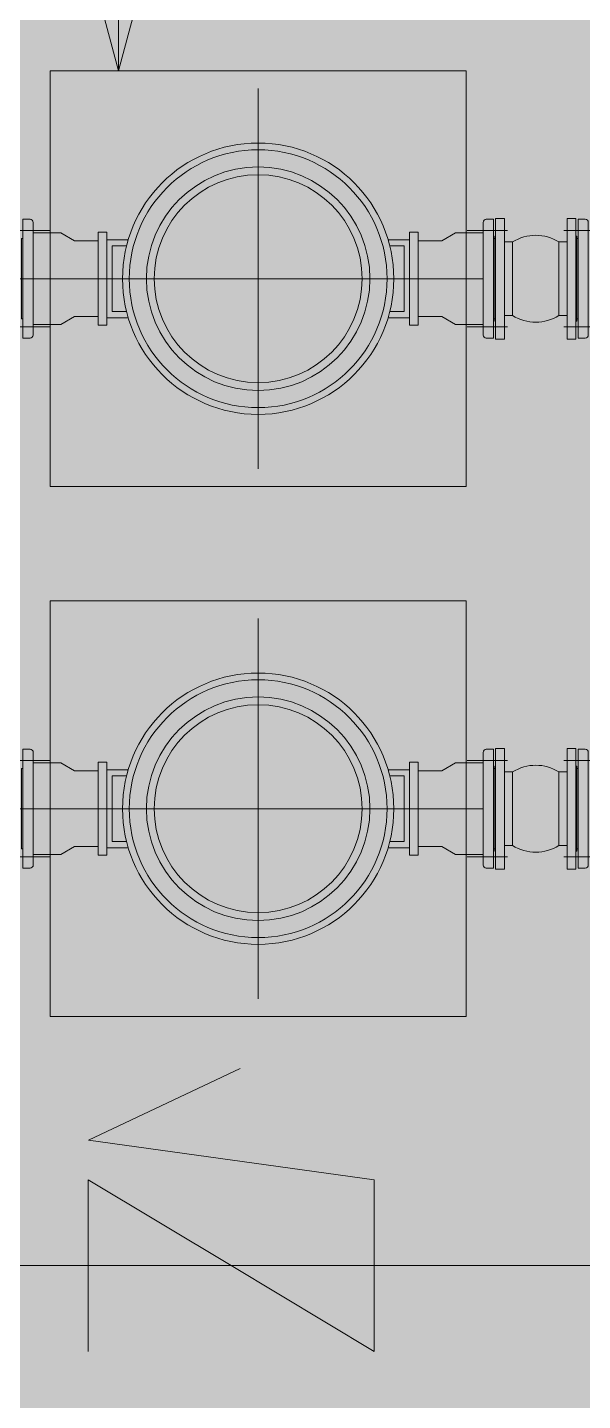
# Model space of a CAD drawing. Header units: millimetres. Extents: x 5117 to 246734, y -48177 to 129208.
# Drawn here: x 85566 to 85969, y 29790 to 30787 of the extents above; entities that cross this region are included whole.
import ezdxf

# ---------------------------------------------------------------- set-up
doc = ezdxf.new("R2010")
doc.units = ezdxf.units.MM
doc.linetypes.add('IMPORT-CENTER', pattern=[2000, 1250, -250, 250, -250])
for name, color, linetype, lineweight in [('A-FLOR-PATT-2', 9, 'Continuous', 9), ('G-IMPT', 8, 'Continuous', 9), ('G-IMPT-4', 8, 'IMPORT-CENTER', 9), ('M-EQPM', 50, 'Continuous', 9)]:
    doc.layers.add(name, color=color, linetype=linetype, lineweight=lineweight)

# ---------------------------------------------------------------- blocks, each defined once
blk = doc.blocks.new('TKTC_BON NUOC MAI_260130 - TKTC_BON NUOC MAI_260130_dwg_VAN 1C-3426663-TKCS_MB TỔNG THỂ MÁI')
at = {"layer": 'G-IMPT', "flags": 128}
blk.add_lwpolyline([(-4610.854, -6297.0194), (-4610.572, -6296.4201), (-4610.4154, -6297.5474), (-4609.7386, -6297.5474), (-4610.077, -6296.9834), (-4610.4154, -6296.4194), (-4609.7386, -6296.4194)], dxfattribs=at)
blk = doc.blocks.new('TKTC_BON NUOC MAI_260130 - TKTC_BON NUOC MAI_260130_dwg_FLA3_10K-3426655-TKCS_MB TỔNG THỂ MÁI')
at = {"layer": 'G-IMPT'}
for p, q in [((0, -87.5), (0, 87.5)), ((25, 75), (-38, 75)), ((25, -75), (-38, -75))]:
    blk.add_line(p, q, dxfattribs=at)
at = {"layer": 'G-IMPT', "flags": 128}
blk.add_lwpolyline([(-5, 92.5), (-16, 92.5), (-16, -92.5), (-5, -92.5)], dxfattribs=at)
blk.add_lwpolyline([(-18, -62.5), (-16, -62.5), (-16, 62.5), (-18, 62.5)], close=True, dxfattribs=at)
at = {"layer": 'G-IMPT'}
for centre, start, end in [((-5, 87.5), 360, 90), ((-5, -87.5), 270, 0)]:
    blk.add_arc(centre, 5, start, end, dxfattribs=at)
blk = doc.blocks.new('TKTC_BON NUOC MAI_260130 - TKTC_BON NUOC MAI_260130_dwg_FLA3_10K-3426656-TKCS_MB TỔNG THỂ MÁI')
at = {"layer": 'G-IMPT'}
for p, q in [((0, -87.5), (0, 87.5)), ((25, 75), (-38, 75)), ((25, -75), (-38, -75))]:
    blk.add_line(p, q, dxfattribs=at)
at = {"layer": 'G-IMPT', "flags": 128}
blk.add_lwpolyline([(-5, 92.5), (-16, 92.5), (-16, -92.5), (-5, -92.5)], dxfattribs=at)
blk.add_lwpolyline([(-18, -62.5), (-16, -62.5), (-16, 62.5), (-18, 62.5)], close=True, dxfattribs=at)
at = {"layer": 'G-IMPT'}
for centre, start, end in [((-5, 87.5), 360, 90), ((-5, -87.5), 270, 0)]:
    blk.add_arc(centre, 5, start, end, dxfattribs=at)
blk = doc.blocks.new('TKTC_BON NUOC MAI_260130 - TKTC_BON NUOC MAI_260130_dwg__Open30-3426664-TKCS_MB TỔNG THỂ MÁI')
at = {"layer": 'G-IMPT'}
blk.add_line((0, 0), (-1, 0), dxfattribs=at)
at = {"layer": 'G-IMPT', "flags": 128}
blk.add_lwpolyline([(-1, 0.2679), (0, 0), (-1, -0.2679)], dxfattribs=at)
blk = doc.blocks.new('TKTC_BON NUOC MAI_260130 - TKTC_BON NUOC MAI_260130_dwg-3426650-TKCS_MB TỔNG THỂ MÁI')
at = {"layer": 'G-IMPT'}
for points in [[(-117227.22, -830596.53), (-117194.02, -830593.45), (-117194.02, -830540.11), (-117239.55, -830540.11), (-117239.55, -830593.45), (-117233.6, -830593.45)], [(-117220.32, -830982.72), (-117206.34, -830981.14), (-117194.02, -830978.06), (-117194.02, -830924.73), (-117199.97, -830924.73), (-117220.32, -830920.07), (-117239.55, -830924.73), (-117239.55, -830978.06), (-117233.6, -830978.06)]]:
    blk.add_hatch(color=256, dxfattribs=at).paths.add_polyline_path(points)
for p, q in [((-117418.2, -830704.77), (-117418.2, -830428.79)), ((-117581.43, -830566.78), (-117534.32, -830566.78)), ((-117280.21, -830566.78), (-117556.19, -830566.78)), ((-117254.97, -830566.78), (-117302.08, -830566.78)), ((-117418.2, -830813.41), (-117418.2, -831089.39)), ((-117581.43, -830951.4), (-117534.32, -830951.4)), ((-117280.21, -830951.4), (-117556.19, -830951.4)), ((-117254.97, -830951.4), (-117302.08, -830951.4)), ((-118339.78, -831282.97), (-115500.92, -831282.97))]:
    blk.add_line(p, q, dxfattribs=at)
at = {"layer": 'G-IMPT', "flags": 128}
for points in [[(-117267.3, -830717.68), (-117569.1, -830717.68), (-117569.1, -830415.88), (-117267.3, -830415.88)], [(-117239.55, -830610.57), (-117239.55, -830522.99), (-117245.86, -830522.99), (-117245.86, -830610.57)], [(-117194.02, -830610.57), (-117194.02, -830522.99), (-117187.71, -830522.99), (-117187.71, -830610.57)], [(-117551.38, -830539.38), (-117534.32, -830539.38), (-117534.32, -830594.19), (-117551.38, -830594.19), (-117561.48, -830599.95), (-117581.43, -830599.95), (-117581.43, -830533.61), (-117561.48, -830533.61)], [(-117534.32, -830533.11), (-117527.98, -830533.11), (-117527.98, -830600.45), (-117534.32, -830600.45)], [(-117302.08, -830533.11), (-117308.42, -830533.11), (-117308.42, -830600.45), (-117302.08, -830600.45)], [(-117285.01, -830539.38), (-117302.08, -830539.38), (-117302.08, -830594.19), (-117285.01, -830594.19), (-117274.92, -830599.95), (-117254.97, -830599.95), (-117254.97, -830533.61), (-117274.92, -830533.61)], [(-117246.56, -830535.96), (-117246.56, -830597.61), (-117245.86, -830597.61), (-117245.86, -830535.96)], [(-117233.6, -830540.11), (-117233.6, -830593.45), (-117239.55, -830593.45), (-117239.55, -830540.11)], [(-117199.97, -830540.11), (-117199.97, -830593.45), (-117194.02, -830593.45), (-117194.02, -830540.11)], [(-117187.01, -830535.96), (-117187.01, -830597.61), (-117187.71, -830597.61), (-117187.71, -830535.96)], [(-117267.3, -830800.5), (-117569.1, -830800.5), (-117569.1, -831102.3), (-117267.3, -831102.3)], [(-117239.55, -830907.61), (-117239.55, -830995.18), (-117245.86, -830995.18), (-117245.86, -830907.61)], [(-117194.02, -830907.61), (-117194.02, -830995.18), (-117187.71, -830995.18), (-117187.71, -830907.61)], [(-117551.38, -830978.8), (-117534.32, -830978.8), (-117534.32, -830923.99), (-117551.38, -830923.99), (-117561.48, -830918.22), (-117581.43, -830918.22), (-117581.43, -830984.57), (-117561.48, -830984.57)], [(-117534.32, -830985.07), (-117527.98, -830985.07), (-117527.98, -830917.73), (-117534.32, -830917.73)], [(-117302.08, -830985.07), (-117308.42, -830985.07), (-117308.42, -830917.73), (-117302.08, -830917.73)], [(-117285.01, -830978.8), (-117302.08, -830978.8), (-117302.08, -830923.99), (-117285.01, -830923.99), (-117274.92, -830918.22), (-117254.97, -830918.22), (-117254.97, -830984.57), (-117274.92, -830984.57)], [(-117246.56, -830982.22), (-117246.56, -830920.57), (-117245.86, -830920.57), (-117245.86, -830982.22)], [(-117187.01, -830982.22), (-117187.01, -830920.57), (-117187.71, -830920.57), (-117187.71, -830982.22)], [(-117233.6, -830978.06), (-117233.6, -830924.73), (-117239.55, -830924.73), (-117239.55, -830978.06)], [(-117199.97, -830978.06), (-117199.97, -830924.73), (-117194.02, -830924.73), (-117194.02, -830978.06)]]:
    blk.add_lwpolyline(points, close=True, dxfattribs=at)
for points in [[(-117512.51, -830538.49), (-117527.98, -830538.49), (-117527.98, -830595.07), (-117512.51, -830595.07)], [(-117513.75, -830590.55), (-117524.2, -830590.55), (-117524.2, -830543.01), (-117513.75, -830543.01)], [(-117323.89, -830538.49), (-117308.42, -830538.49), (-117308.42, -830595.07), (-117323.89, -830595.07)], [(-117322.65, -830590.55), (-117312.19, -830590.55), (-117312.19, -830543.01), (-117322.65, -830543.01)], [(-117512.51, -830979.69), (-117527.98, -830979.69), (-117527.98, -830923.1), (-117512.51, -830923.1)], [(-117513.75, -830927.63), (-117524.2, -830927.63), (-117524.2, -830975.16), (-117513.75, -830975.16)], [(-117323.89, -830979.69), (-117308.42, -830979.69), (-117308.42, -830923.1), (-117323.89, -830923.1)], [(-117322.65, -830927.63), (-117312.19, -830927.63), (-117312.19, -830975.16), (-117322.65, -830975.16)]]:
    blk.add_lwpolyline(points, dxfattribs=at)
at = {"layer": 'G-IMPT'}
for centre, radius in [((-117418.2, -830566.78), 98.46), ((-117418.2, -830566.78), 93.56), ((-117418.2, -830566.78), 81.11), ((-117418.2, -830566.78), 75.45), ((-117418.2, -830951.4), 98.46), ((-117418.2, -830951.4), 93.56), ((-117418.2, -830951.4), 81.11), ((-117418.2, -830951.4), 75.45)]:
    blk.add_circle(centre, radius, dxfattribs=at)
for centre, start, end in [((-117216.78, -830566.78), 57.76905, 122.23095), ((-117216.78, -830566.78), 237.76905, 302.23095), ((-117216.78, -830951.4), 57.76905, 122.23095), ((-117216.78, -830951.4), 237.76905, 302.23095)]:
    blk.add_arc(centre, 31.53, start, end, dxfattribs=at)
at = {"layer": 'G-IMPT-4', "flags": 128}
for points in [[(-117512.25, -830566.78), (-118084.01, -830566.78), (-118084.01, -830682.78)], [(-117512.25, -830951.4), (-118084.01, -830951.4), (-118084.01, -830833.61)]]:
    blk.add_lwpolyline(points, dxfattribs=at)
for name, p, xscale, yscale, zscale, rotation in [('TKTC_BON NUOC MAI_260130 - TKTC_BON NUOC MAI_260130_dwg__Open30-3426664-TKCS_MB TỔNG THỂ MÁI', (-117519.53, -830415.88), 200, 200, 200, 270), ('TKTC_BON NUOC MAI_260130 - TKTC_BON NUOC MAI_260130_dwg_FLA3_10K-3426656-TKCS_MB TỔNG THỂ MÁI', (-117254.97, -830951.4), 0.4670552018349273, 0.4670552018349273, 0.4670552018349273, 180)]:
    blk.add_blockref(name, p, dxfattribs=dict(xscale=xscale, yscale=yscale, zscale=zscale, rotation=rotation))
at = {"xscale": 0.4670552018349272, "yscale": 0.4670552018349272, "zscale": 0.4670552018349272}
for p in [(-117581.43, -830566.78), (-117178.6, -830566.78)]:
    blk.add_blockref('TKTC_BON NUOC MAI_260130 - TKTC_BON NUOC MAI_260130_dwg_FLA3_10K-3426656-TKCS_MB TỔNG THỂ MÁI', p, dxfattribs=at)
at = {"extrusion": (0, 0, -1), "xscale": 0.4670552018349271, "yscale": 0.4670552018349271, "zscale": -0.4670552018349271}
blk.add_blockref('TKTC_BON NUOC MAI_260130 - TKTC_BON NUOC MAI_260130_dwg_FLA3_10K-3426655-TKCS_MB TỔNG THỂ MÁI', (117254.97, -830566.78), dxfattribs=at)
at = {"extrusion": (0, 0, -1)}
for name, p, xscale, yscale, zscale, rotation in [('TKTC_BON NUOC MAI_260130 - TKTC_BON NUOC MAI_260130_dwg_FLA3_10K-3426655-TKCS_MB TỔNG THỂ MÁI', (117581.43, -830951.4), 0.4670552018349271, 0.4670552018349271, -0.4670552018349271, 180), ('TKTC_BON NUOC MAI_260130 - TKTC_BON NUOC MAI_260130_dwg_FLA3_10K-3426655-TKCS_MB TỔNG THỂ MÁI', (117178.6, -830951.4), 0.4670552018349271, 0.4670552018349271, -0.4670552018349271, 180), ('TKTC_BON NUOC MAI_260130 - TKTC_BON NUOC MAI_260130_dwg_VAN 1C-3426663-TKCS_MB TỔNG THỂ MÁI', (1275748.11, -1679287.3), 183.9464882937276, 183.9464882937276, -183.9464882937276, 270.0001556260543)]:
    blk.add_blockref(name, p, dxfattribs=dict(at, xscale=xscale, yscale=yscale, zscale=zscale, rotation=rotation))
blk = doc.blocks.new('TKTC_BON NUOC MAI_260130 - TKTC_BON NUOC MAI_260130-2047084-TKCS_MB TỔNG THỂ MÁI')
blk.add_blockref('TKTC_BON NUOC MAI_260130 - TKTC_BON NUOC MAI_260130_dwg-3426650-TKCS_MB TỔNG THỂ MÁI', (169499.17, 843934.43))

msp = doc.modelspace()

# ---------------------------------------------------------------- hatches: boundary and pattern name
at = {"layer": 'A-FLOR-PATT-2'}
h = msp.add_hatch(dxfattribs=at)
h.set_pattern_fill('FP_1', color=256, style=0, pattern_type=2)
h.set_pattern_definition([(0, (0, 0), (2519.68, 629.92), [103.937, -1785.823, 103.937, -1785.823, -10078.72]), (0, (0, 0), (2519.68, 629.92), [-3779.52, 103.937, -3675.583, 103.937, -1785.823, -4409.44]), (0, (0, 0), (2519.68, 629.92), [-9448.8, 103.937, -1155.903, 103.937, -3045.663]), (120, (944.9, 314.96), (-1805.3667, 1867.147), [103.937, -1785.823, 103.937, -11864.543]), (120, (944.9, 314.96), (-1805.3667, 1867.147), [-1993.697, -1785.823, 103.937, -3675.583, -6299.2]), (120, (944.9, 314.96), (-1805.3667, 1867.147), [-7559.04, 103.937, -1785.823, 103.937, -4305.503]), (120, (944.9, 314.96), (-1805.3667, 1867.147), [-9552.737, -1155.903, 103.937, -3045.663]), (240, (1259.84, 1574.8), (-714.3133, -2497.067), [103.937, -1785.823, 103.937, -11864.543]), (240, (1259.84, 1574.8), (-714.3133, -2497.067), [-1993.697, -1785.823, 103.937, -3675.583, -6299.2]), (240, (1259.84, 1574.8), (-714.3133, -2497.067), [-7559.04, 103.937, -1785.823, 103.937, -4305.503]), (240, (1259.84, 1574.8), (-714.3133, -2497.067), [-9552.737, -1155.903, 103.937, -3045.663])])
h.paths.add_polyline_path([(116902.56, 18036.94), (126450.64, 18036.94), (126450.64, 33076.94), (119902.56, 33076.94), (119902.56, 37786.94), (126450.64, 37786.94), (126450.64, 77435.31), (119062.56, 77435.31), (119062.56, 70736.94), (114152.56, 70736.94), (114152.56, 77435.31), (106750.64, 77435.31), (106750.64, 70561.94), (108250.64, 70561.94), (108250.64, 54161.94), (112852.66, 54161.94), (112852.66, 53461.94), (112952.56, 53461.94), (112952.56, 52471.94), (116462.56, 52471.94), (116462.56, 44726.99), (112852.59, 44726.99), (112852.59, 43735.31), (48052.74, 43735.31), (48052.74, 44726.99), (44442.56, 44726.99), (44442.56, 52471.94), (47952.56, 52471.94), (47952.56, 53461.94), (48052.74, 53461.94), (48052.74, 54161.94), (52652.64, 54161.94), (52652.64, 70561.94), (54152.56, 70561.94), (54152.56, 77436.94), (46762.42, 77436.94), (46762.42, 70736.94), (41852.56, 70736.94), (41852.56, 77435.31), (34450.64, 77435.31), (34450.64, 37786.94), (41002.56, 37786.94), (41002.56, 37796.94), (41012.56, 37796.94), (41012.56, 33076.94), (41002.56, 33076.94), (41002.56, 33086.94), (34450.64, 33086.94), (34450.64, 18037.36), (44002.56, 18037.36), (44002.56, 25337.36), (76452.56, 25337.36), (76452.56, 33536.94), (76442.56, 33537.19), (76442.56, 33546.94), (84387.56, 33546.94), (84387.56, 25337.36), (116902.56, 25337.36), (116902.56, 18342.39)])
h.paths.add_polyline_path([(116252.56, 52961.94), (115852.56, 52961.94), (115852.56, 53461.94), (116352.64, 53461.94), (116352.64, 52961.94), (116252.64, 52961.94)])
h.paths.add_polyline_path([(44652.49, 52961.94), (44552.49, 52961.94), (44552.49, 53461.94), (45052.56, 53461.94), (45052.56, 52961.94), (44652.56, 52961.94)])
h.paths.add_polyline_path([(116252.56, 53061.94), (116252.64, 53061.94), (116252.56, 53361.94)])
h.paths.add_polyline_path([(44652.49, 53061.94), (44652.56, 53062.01), (44652.49, 53361.33)])
h = msp.add_hatch(dxfattribs=at)
h.set_pattern_fill('FP_2', color=256, style=0, pattern_type=2)
h.set_pattern_definition([(50, (0, 0), (2259.083, -197.644), [236.22, -2598.42]), (355, (0, 0), (-437.01, 2369.104), [188.976, -2078.736]), (100.451, (188.3, -16.5), (1822.088, 2171.446), [200.756, -2208.317]), (46.184, (0, 630), (3361.38, -521.33), [354.33, -3897.63]), (96.636, (280, 586.5), (2943.79, 3068.1), [301.134, -3312.475]), (351.184, (0, 630), (2943.82, 3068.07), [283.464, -3118.104]), (21, (315, 472.4), (1880.018, -1268.089), [236.22, -2598.42]), (326, (315, 472.4), (766.346, 2283.932), [188.976, -2078.736]), (71.451, (471.6, 366.8), (2646.372, 1015.824), [200.756, -2208.317]), (37.5, (0, 0), (38.299, 1048.482), [103.937, -1949.602, 103.937, -2006.295, -2086.61]), (37.5, (0, 0), (38.299, 1048.482), [-4163.77, 103.937, -1982.673]), (7.5, (0, 0), (828.564, 1242.239), [103.937, -1099.21, 103.937, -1902.358, -795.274]), (7.5, (0, 0), (828.564, 1242.239), [-3209.442, 103.937, -691.337]), (327.5, (-702.4, 0), (1681.327, -71.0387), [103.937, -683.463, 103.937, -2352.751, -3259.836]), (327.5, (-702.4, 0), (1681.327, -71.0387), [-3244.088, 103.937, -3155.9]), (317.5, (-1017.3, 0), (1836.803, 315.291), [103.937, -919.683, 103.937, -1527.556, -2314.956]), (317.5, (-1017.3, 0), (1836.803, 315.291), [-2655.113, 103.937, -2211.02])])
h.paths.add_polyline_path([(116902.56, 18036.94), (126450.64, 18036.94), (126450.64, 33076.94), (119902.56, 33076.94), (119902.56, 37786.94), (126450.64, 37786.94), (126450.64, 77435.31), (119062.56, 77435.31), (119062.56, 70736.94), (114152.56, 70736.94), (114152.56, 77435.31), (106750.64, 77435.31), (106750.64, 70561.94), (108250.64, 70561.94), (108250.64, 54161.94), (112852.66, 54161.94), (112852.66, 53461.94), (112952.56, 53461.94), (112952.56, 52471.94), (116462.56, 52471.94), (116462.56, 44726.99), (112852.59, 44726.99), (112852.59, 43735.31), (48052.74, 43735.31), (48052.74, 44726.99), (44442.56, 44726.99), (44442.56, 52471.94), (47952.56, 52471.94), (47952.56, 53461.94), (48052.74, 53461.94), (48052.74, 54161.94), (52652.64, 54161.94), (52652.64, 70561.94), (54152.56, 70561.94), (54152.56, 77436.94), (46762.42, 77436.94), (46762.42, 70736.94), (41852.56, 70736.94), (41852.56, 77435.31), (34450.64, 77435.31), (34450.64, 37786.94), (41002.56, 37786.94), (41002.56, 37796.94), (41012.56, 37796.94), (41012.56, 33076.94), (41002.56, 33076.94), (41002.56, 33086.94), (34450.64, 33086.94), (34450.64, 18037.36), (44002.56, 18037.36), (44002.56, 25337.36), (76452.56, 25337.36), (76452.56, 33536.94), (76442.56, 33537.19), (76442.56, 33546.94), (84387.56, 33546.94), (84387.56, 25337.36), (116902.56, 25337.36), (116902.56, 18342.39)])
h.paths.add_polyline_path([(116252.56, 52961.94), (115852.56, 52961.94), (115852.56, 53461.94), (116352.64, 53461.94), (116352.64, 52961.94), (116252.64, 52961.94)])
h.paths.add_polyline_path([(44652.49, 52961.94), (44552.49, 52961.94), (44552.49, 53461.94), (45052.56, 53461.94), (45052.56, 52961.94), (44652.56, 52961.94)])
h.paths.add_polyline_path([(116252.56, 53061.94), (116252.64, 53061.94), (116252.56, 53361.94)])
h.paths.add_polyline_path([(44652.49, 53061.94), (44652.56, 53062.01), (44652.49, 53361.33)])

# ---------------------------------------------------------------- block references
at = {"layer": 'M-EQPM'}
msp.add_blockref('TKTC_BON NUOC MAI_260130 - TKTC_BON NUOC MAI_260130-2047084-TKCS_MB TỔNG THỂ MÁI', (33652.56, 17236.94), dxfattribs=at)

doc.saveas('drawing.dxf')
